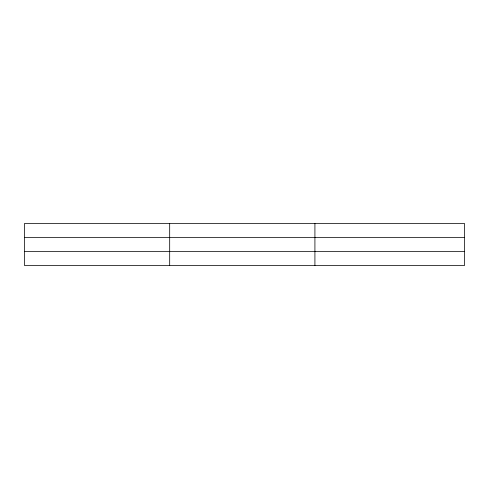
<?xml version="1.0" encoding="UTF-8"?>
<svg xmlns="http://www.w3.org/2000/svg" width="489" height="489" viewBox="0 0 489 489"><rect width="100%" height="100%" fill="white"/><g stroke="black" fill="none" stroke-linecap="round" stroke-linejoin="round"><path stroke-width="0.73" d="M169.683 223.516L169.683 265.484M314.916 223.516L314.916 265.484M464.55 237.367L464.55 223.516L24.45 223.516L24.45 265.484L464.55 265.484L464.55 237.367L24.45 237.367M24.45 251.633L464.55 251.633"/></g></svg>
